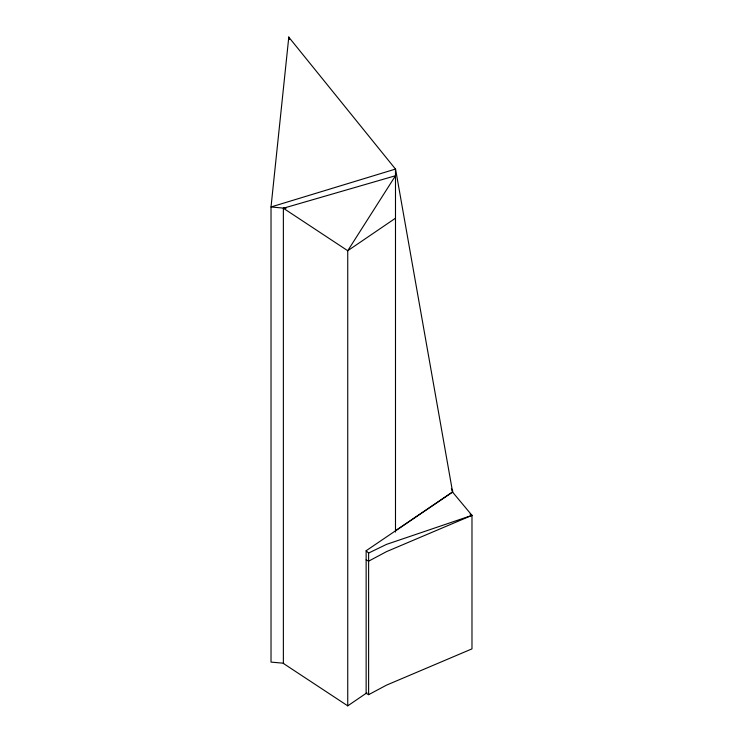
<?xml version="1.0" encoding="UTF-8"?>
<svg xmlns="http://www.w3.org/2000/svg" width="743" height="743" viewBox="0 0 743 743"><rect width="100%" height="100%" fill="white"/><g stroke="black" fill="none" stroke-linecap="round" stroke-linejoin="round"><path stroke-width="1.11" d="M285.999 208.328L271.019 206.972L395.49 169.079L288.786 37.15L271.019 206.972L271.019 662.097L283.696 663.239M395.49 218.21L347.743 250.725L347.743 705.85L283.371 663.434L283.371 208.235L395.49 175.738L347.743 250.725L283.371 208.235M347.743 705.85L366.847 692.847M395.49 530.734L452.589 491.912L395.49 168.68L395.49 532.053M366.141 550.739L452.589 492.117L471.981 515.363L471.981 648.871L386.555 685.111L368.612 694.686L366.141 693.349L366.141 550.739L368.612 553.052L368.612 694.686M368.612 553.052L386.555 544.368L471.981 515.363L470.133 513.998M471.981 515.363L386.555 551.612L368.612 561.179L366.141 559.841M288.786 39.472L288.786 37.15L289.566 39.333M451.41 488.643L452.589 491.912M288.786 37.15L288.888 39.472M452.589 490.25L452.589 492.563"/></g></svg>
